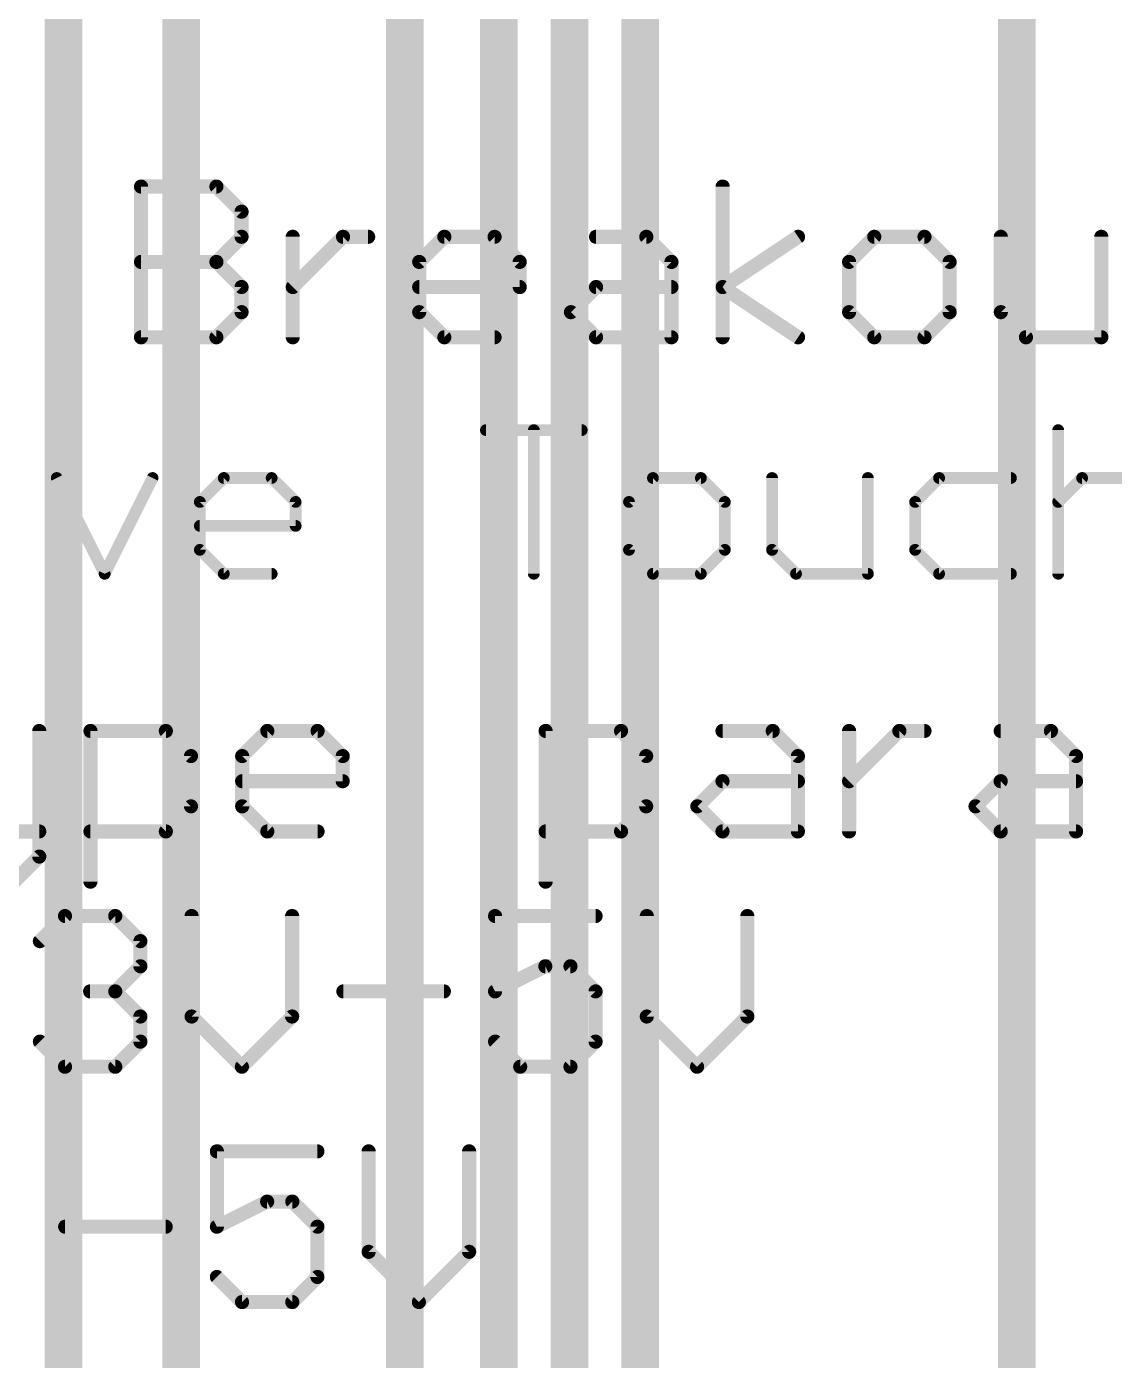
# Model space of a CAD drawing. Extents: x -31.8 to 31.8, y -40.8 to 40.8.
# Drawn here: x -4.33 to 7.4, y 12.15 to 26.54 of the extents above; entities that cross this region are included whole.
import ezdxf

# ---------------------------------------------------------------- set-up
doc = ezdxf.new("R2010")
doc.units = 0
doc.layers.add('1', color=12, linetype='CONTINUOUS')
doc.layers.add('21', color=253, linetype='CONTINUOUS')

msp = doc.modelspace()

# ---------------------------------------------------------------- linework, layer by layer
at = {"layer": '1', "const_width": 0.4064}
for points in [[(6.35, 11.43), (6.35, 38.1)], [(1.524, 3.048), (1.524, 30.988)], [(2.286, 3.81), (2.286, 30.48)], [(0.762, -0.762), (0.762, 29.972)], [(-2.667, 8.8392), (-2.667, 29.337)], [(-0.254, 2.286), (-0.254, 29.21)], [(-3.937, 8.8392), (-3.937, 28.575)]]:
    msp.add_lwpolyline(points, dxfattribs=at)
at = {"layer": '21'}
for points, const_width in [([(-3.1002, 23.1902), (-3.1002, 24.8172)], 0.1524), ([(-3.1002, 24.8172), (-2.2867, 24.8172)], 0.1524), ([(-2.2867, 24.8172), (-2.0155, 24.546)], 0.1524), ([(3.1756, 23.1902), (3.1756, 24.8172)], 0.1524), ([(-2.0155, 24.546), (-2.0155, 24.2749)], 0.1524), ([(-2.0155, 24.2749), (-2.2867, 24.0037)], 0.1524), ([(-1.463, 23.1902), (-1.463, 24.2749)], 0.1524), ([(-1.463, 23.7325), (-0.9207, 24.2749)], 0.1524), ([(-0.9207, 24.2749), (-0.6496, 24.2749)], 0.1524), ([(-0.0988, 24.0037), (0.1724, 24.2749)], 0.1524), ([(0.1724, 24.2749), (0.7147, 24.2749)], 0.1524), ([(0.7147, 24.2749), (0.9859, 24.0037)], 0.1524), ([(1.8096, 24.2749), (2.3519, 24.2749)], 0.1524), ([(2.3519, 24.2749), (2.6231, 24.0037)], 0.1524), ([(3.1756, 23.7325), (3.9891, 24.2749)], 0.1524), ([(4.811, 24.2749), (4.5399, 24.0037)], 0.1524), ([(5.3533, 24.2749), (4.811, 24.2749)], 0.1524), ([(5.6245, 24.0037), (5.3533, 24.2749)], 0.1524), ([(6.177, 24.2749), (6.177, 23.4614)], 0.1524), ([(7.2617, 23.1902), (7.2617, 24.2749)], 0.1524), ([(-3.1002, 24.0037), (-2.2867, 24.0037)], 0.1524), ([(-2.2867, 24.0037), (-2.0155, 23.7325)], 0.1524), ([(-0.0988, 23.4614), (-0.0988, 24.0037)], 0.1524), ([(0.9859, 24.0037), (0.9859, 23.7325)], 0.1524), ([(2.6231, 24.0037), (2.6231, 23.1902)], 0.1524), ([(4.5399, 24.0037), (4.5399, 23.4614)], 0.1524), ([(5.6245, 23.4614), (5.6245, 24.0037)], 0.1524), ([(-2.0155, 23.7325), (-2.0155, 23.4614)], 0.1524), ([(0.9859, 23.7325), (-0.0988, 23.7325)], 0.1524), ([(1.5384, 23.4614), (1.8096, 23.7325)], 0.1524), ([(1.8096, 23.7325), (2.6231, 23.7325)], 0.1524), ([(3.9891, 23.1902), (3.1756, 23.7325)], 0.1524), ([(-2.0155, 23.4614), (-2.2867, 23.1902)], 0.1524), ([(0.1724, 23.1902), (-0.0988, 23.4614)], 0.1524), ([(1.8096, 23.1902), (1.5384, 23.4614)], 0.1524), ([(4.5399, 23.4614), (4.811, 23.1902)], 0.1524), ([(5.3533, 23.1902), (5.6245, 23.4614)], 0.1524), ([(6.177, 23.4614), (6.4482, 23.1902)], 0.1524), ([(-2.2867, 23.1902), (-3.1002, 23.1902)], 0.1524), ([(0.7147, 23.1902), (0.1724, 23.1902)], 0.1524), ([(2.6231, 23.1902), (1.8096, 23.1902)], 0.1524), ([(4.811, 23.1902), (5.3533, 23.1902)], 0.1524), ([(6.4482, 23.1902), (7.2617, 23.1902)], 0.1524), ([(0.6214, 22.1882), (1.6552, 22.1882)], 0.127), ([(1.1383, 20.6375), (1.1383, 22.1882)], 0.127), ([(6.7958, 22.1882), (6.7958, 20.6375)], 0.127), ([(-4.0094, 21.6713), (-3.4925, 20.6375)], 0.127), ([(-3.4925, 20.6375), (-2.9756, 21.6713)], 0.127), ([(-2.4658, 21.4129), (-2.2074, 21.6713)], 0.127), ([(-2.2074, 21.6713), (-1.6905, 21.6713)], 0.127), ([(-1.6905, 21.6713), (-1.432, 21.4129)], 0.127), ([(2.4234, 21.6713), (2.165, 21.4129)], 0.127), ([(2.9404, 21.6713), (2.4234, 21.6713)], 0.127), ([(3.1988, 21.4129), (2.9404, 21.6713)], 0.127), ([(3.7086, 21.6713), (3.7086, 20.896)], 0.127), ([(4.7424, 20.6375), (4.7424, 21.6713)], 0.127), ([(5.5107, 21.6713), (5.2522, 21.4129)], 0.127), ([(6.286, 21.6713), (5.5107, 21.6713)], 0.127), ([(6.7958, 21.4129), (7.0543, 21.6713)], 0.127), ([(7.0543, 21.6713), (7.5712, 21.6713)], 0.127), ([(-2.4658, 20.896), (-2.4658, 21.4129)], 0.127), ([(-1.432, 21.4129), (-1.432, 21.1544)], 0.127), ([(2.165, 21.4129), (2.165, 20.896)], 0.127), ([(3.1988, 20.896), (3.1988, 21.4129)], 0.127), ([(5.2522, 21.4129), (5.2522, 20.896)], 0.127), ([(-1.432, 21.1544), (-2.4658, 21.1544)], 0.127), ([(-2.2074, 20.6375), (-2.4658, 20.896)], 0.127), ([(2.165, 20.896), (2.4234, 20.6375)], 0.127), ([(2.9404, 20.6375), (3.1988, 20.896)], 0.127), ([(3.7086, 20.896), (3.9671, 20.6375)], 0.127), ([(5.2522, 20.896), (5.5107, 20.6375)], 0.127), ([(-1.6905, 20.6375), (-2.2074, 20.6375)], 0.127), ([(2.4234, 20.6375), (2.9404, 20.6375)], 0.127), ([(3.9671, 20.6375), (4.7424, 20.6375)], 0.127), ([(5.5107, 20.6375), (6.286, 20.6375)], 0.127), ([(-4.1984, 18.9409), (-4.1984, 17.585)], 0.1524), ([(-3.6459, 17.3139), (-3.6459, 18.9409)], 0.1524), ([(-3.6459, 18.9409), (-2.8324, 18.9409)], 0.1524), ([(-2.8324, 18.9409), (-2.5613, 18.6697)], 0.1524), ([(-2.0088, 18.6697), (-1.7376, 18.9409)], 0.1524), ([(-1.7376, 18.9409), (-1.1953, 18.9409)], 0.1524), ([(-1.1953, 18.9409), (-0.9241, 18.6697)], 0.1524), ([(1.2655, 17.3139), (1.2655, 18.9409)], 0.1524), ([(1.2655, 18.9409), (2.079, 18.9409)], 0.1524), ([(2.079, 18.9409), (2.3502, 18.6697)], 0.1524), ([(3.1739, 18.9409), (3.7162, 18.9409)], 0.1524), ([(3.7162, 18.9409), (3.9874, 18.6697)], 0.1524), ([(4.5399, 17.8562), (4.5399, 18.9409)], 0.1524), ([(4.5399, 18.3985), (5.0822, 18.9409)], 0.1524), ([(5.0822, 18.9409), (5.3533, 18.9409)], 0.1524), ([(6.1753, 18.9409), (6.7176, 18.9409)], 0.1524), ([(6.7176, 18.9409), (6.9888, 18.6697)], 0.1524), ([(-2.5613, 18.6697), (-2.5613, 18.1274)], 0.1524), ([(-2.0088, 18.1274), (-2.0088, 18.6697)], 0.1524), ([(-0.9241, 18.6697), (-0.9241, 18.3985)], 0.1524), ([(2.3502, 18.6697), (2.3502, 18.1274)], 0.1524), ([(3.9874, 18.6697), (3.9874, 17.8562)], 0.1524), ([(6.9888, 18.6697), (6.9888, 17.8562)], 0.1524), ([(-0.9241, 18.3985), (-2.0088, 18.3985)], 0.1524), ([(2.9027, 18.1274), (3.1739, 18.3985)], 0.1524), ([(3.1739, 18.3985), (3.9874, 18.3985)], 0.1524), ([(5.9042, 18.1274), (6.1753, 18.3985)], 0.1524), ([(6.1753, 18.3985), (6.9888, 18.3985)], 0.1524), ([(-2.5613, 18.1274), (-2.8324, 17.8562)], 0.1524), ([(-1.7376, 17.8562), (-2.0088, 18.1274)], 0.1524), ([(2.3502, 18.1274), (2.079, 17.8562)], 0.1524), ([(3.1739, 17.8562), (2.9027, 18.1274)], 0.1524), ([(6.1753, 17.8562), (5.9042, 18.1274)], 0.1524), ([(-5.0119, 17.8562), (-4.1984, 17.8562)], 0.1524), ([(-2.8324, 17.8562), (-3.6459, 17.8562)], 0.1524), ([(-1.1953, 17.8562), (-1.7376, 17.8562)], 0.1524), ([(2.079, 17.8562), (1.2655, 17.8562)], 0.1524), ([(3.9874, 17.8562), (3.1739, 17.8562)], 0.1524), ([(6.9888, 17.8562), (6.1753, 17.8562)], 0.1524), ([(-4.1984, 17.585), (-4.4696, 17.3139)], 0.1524), ([(-4.1916, 16.672), (-3.9205, 16.9432)], 0.1524), ([(-3.9205, 16.9432), (-3.3782, 16.9432)], 0.1524), ([(-3.3782, 16.9432), (-3.107, 16.672)], 0.1524), ([(-2.5545, 16.9432), (-2.5545, 15.8585)], 0.1524), ([(-1.4698, 15.8585), (-1.4698, 16.9432)], 0.1524), ([(1.8045, 16.9432), (0.7198, 16.9432)], 0.1524), ([(0.7198, 16.9432), (0.7198, 16.1297)], 0.1524), ([(2.357, 16.9432), (2.357, 15.8585)], 0.1524), ([(3.4416, 15.8585), (3.4416, 16.9432)], 0.1524), ([(-3.107, 16.672), (-3.107, 16.4009)], 0.1524), ([(-3.107, 16.4009), (-3.3782, 16.1297)], 0.1524), ([(0.7198, 16.1297), (1.2622, 16.4009)], 0.1524), ([(1.2622, 16.4009), (1.5333, 16.4009)], 0.1524), ([(1.5333, 16.4009), (1.8045, 16.1297)], 0.1524), ([(-3.3782, 16.1297), (-3.6493, 16.1297)], 0.1524), ([(-3.3782, 16.1297), (-3.107, 15.8585)], 0.1524), ([(-0.9173, 16.1297), (0.1673, 16.1297)], 0.1524), ([(1.8045, 16.1297), (1.8045, 15.5874)], 0.1524), ([(-3.107, 15.8585), (-3.107, 15.5874)], 0.1524), ([(-2.5545, 15.8585), (-2.0122, 15.3162)], 0.1524), ([(-2.0122, 15.3162), (-1.4698, 15.8585)], 0.1524), ([(2.357, 15.8585), (2.8993, 15.3162)], 0.1524), ([(2.8993, 15.3162), (3.4416, 15.8585)], 0.1524), ([(-3.9205, 15.3162), (-4.1916, 15.5874)], 0.1524), ([(-3.107, 15.5874), (-3.3782, 15.3162)], 0.1524), ([(0.991, 15.3162), (0.7198, 15.5874)], 0.1524), ([(1.8045, 15.5874), (1.5333, 15.3162)], 0.1524), ([(-3.3782, 15.3162), (-3.9205, 15.3162)], 0.1524), ([(1.5333, 15.3162), (0.991, 15.3162)], 0.1524), ([(-1.197, 14.4032), (-2.2816, 14.4032)], 0.1524), ([(-2.2816, 14.4032), (-2.2816, 13.5897)], 0.1524), ([(-0.6445, 14.4032), (-0.6445, 13.3185)], 0.1524), ([(0.4402, 13.3185), (0.4402, 14.4032)], 0.1524), ([(-2.2816, 13.5897), (-1.7393, 13.8609)], 0.1524), ([(-1.7393, 13.8609), (-1.4681, 13.8609)], 0.1524), ([(-1.4681, 13.8609), (-1.197, 13.5897)], 0.1524), ([(-3.9188, 13.5897), (-2.8341, 13.5897)], 0.1524), ([(-1.197, 13.5897), (-1.197, 13.0474)], 0.1524), ([(-0.6445, 13.3185), (-0.1021, 12.7762)], 0.1524), ([(-0.1021, 12.7762), (0.4402, 13.3185)], 0.1524), ([(-2.0105, 12.7762), (-2.2816, 13.0474)], 0.1524), ([(-1.197, 13.0474), (-1.4681, 12.7762)], 0.1524), ([(-1.4681, 12.7762), (-2.0105, 12.7762)], 0.1524)]:
    msp.add_lwpolyline(points, dxfattribs=dict(at, const_width=const_width))
for points, const_width in [([(-3.0621, 24.8172, 1), (-3.1383, 24.8172)], 0.0762), ([(-3.1002, 24.8553, 1), (-3.1002, 24.7791)], 0.0762), ([(-2.2598, 24.8441, 1), (-2.3137, 24.7902)], 0.0762), ([(-2.2867, 24.7791, 1), (-2.2867, 24.8553)], 0.0762), ([(3.2137, 24.8172, 1), (3.1375, 24.8172)], 0.0762), ([(-1.9774, 24.546, 1), (-2.0536, 24.546)], 0.0762), ([(-2.0425, 24.5191, 1), (-1.9886, 24.573)], 0.0762), ([(-1.9886, 24.2479, 1), (-2.0425, 24.3018)], 0.0762), ([(-1.4249, 24.2749, 1), (-1.5011, 24.2749)], 0.0762), ([(-0.9207, 24.313, 1), (-0.9207, 24.2368)], 0.0762), ([(-0.8938, 24.2479, 1), (-0.9477, 24.3018)], 0.0762), ([(-0.6496, 24.2368, 1), (-0.6496, 24.313)], 0.0762), ([(0.1724, 24.313, 1), (0.1724, 24.2368)], 0.0762), ([(0.1994, 24.2479, 1), (0.1455, 24.3018)], 0.0762), ([(0.7417, 24.3018, 1), (0.6878, 24.2479)], 0.0762), ([(0.7147, 24.2368, 1), (0.7147, 24.313)], 0.0762), ([(1.8096, 24.313, 1), (1.8096, 24.2368)], 0.0762), ([(2.3788, 24.3018, 1), (2.325, 24.2479)], 0.0762), ([(2.3519, 24.2368, 1), (2.3519, 24.313)], 0.0762), ([(4.0102, 24.2432, 1), (3.9679, 24.3066)], 0.0762), ([(4.811, 24.313, 1), (4.811, 24.2368)], 0.0762), ([(4.838, 24.2479, 1), (4.7841, 24.3018)], 0.0762), ([(5.3803, 24.3018, 1), (5.3264, 24.2479)], 0.0762), ([(5.3533, 24.2368, 1), (5.3533, 24.313)], 0.0762), ([(6.2151, 24.2749, 1), (6.1389, 24.2749)], 0.0762), ([(7.2998, 24.2749, 1), (7.2236, 24.2749)], 0.0762), ([(-2.0536, 24.2749, 1), (-1.9774, 24.2749)], 0.0762), ([(-3.1002, 24.0418, 1), (-3.1002, 23.9656)], 0.0762), ([(-2.2598, 24.0306, 1), (-2.3137, 23.9768)], 0.0762), ([(-2.3137, 24.0306, 1), (-2.2598, 23.9768)], 0.0762), ([(-2.2867, 23.9656, 1), (-2.2867, 24.0418)], 0.0762), ([(-0.0607, 24.0037, 1), (-0.1369, 24.0037)], 0.0762), ([(-0.1257, 24.0306, 1), (-0.0718, 23.9768)], 0.0762), ([(1.024, 24.0037, 1), (0.9478, 24.0037)], 0.0762), ([(0.959, 23.9768, 1), (1.0128, 24.0306)], 0.0762), ([(2.6612, 24.0037, 1), (2.585, 24.0037)], 0.0762), ([(2.5961, 23.9768, 1), (2.65, 24.0306)], 0.0762), ([(4.578, 24.0037, 1), (4.5018, 24.0037)], 0.0762), ([(4.5129, 24.0306, 1), (4.5668, 23.9768)], 0.0762), ([(5.6626, 24.0037, 1), (5.5864, 24.0037)], 0.0762), ([(5.5976, 23.9768, 1), (5.6515, 24.0306)], 0.0762), ([(-1.9774, 23.7325, 1), (-2.0536, 23.7325)], 0.0762), ([(-2.0425, 23.7056, 1), (-1.9886, 23.7595)], 0.0762), ([(-1.49, 23.7595, 1), (-1.4361, 23.7056)], 0.0762), ([(-0.0988, 23.7706, 1), (-0.0988, 23.6944)], 0.0762), ([(0.9478, 23.7325, 1), (1.024, 23.7325)], 0.0762), ([(0.9859, 23.6944, 1), (0.9859, 23.7706)], 0.0762), ([(1.8096, 23.7706, 1), (1.8096, 23.6944)], 0.0762), ([(1.8365, 23.7056, 1), (1.7826, 23.7595)], 0.0762), ([(2.6231, 23.6944, 1), (2.6231, 23.7706)], 0.0762), ([(3.1967, 23.7642, 1), (3.1544, 23.7008)], 0.0762), ([(3.1544, 23.7642, 1), (3.1967, 23.7008)], 0.0762), ([(-2.0536, 23.4614, 1), (-1.9774, 23.4614)], 0.0762), ([(-1.9886, 23.4344, 1), (-2.0425, 23.4883)], 0.0762), ([(-0.0718, 23.4883, 1), (-0.1257, 23.4344)], 0.0762), ([(-0.1369, 23.4614, 1), (-0.0607, 23.4614)], 0.0762), ([(1.5653, 23.4883, 1), (1.5115, 23.4344)], 0.0762), ([(1.5115, 23.4883, 1), (1.5653, 23.4344)], 0.0762), ([(4.5668, 23.4883, 1), (4.5129, 23.4344)], 0.0762), ([(4.5018, 23.4614, 1), (4.578, 23.4614)], 0.0762), ([(5.5864, 23.4614, 1), (5.6626, 23.4614)], 0.0762), ([(5.6515, 23.4344, 1), (5.5976, 23.4883)], 0.0762), ([(6.204, 23.4883, 1), (6.1501, 23.4344)], 0.0762), ([(6.1389, 23.4614, 1), (6.2151, 23.4614)], 0.0762), ([(-3.1002, 23.2283, 1), (-3.1002, 23.1521)], 0.0762), ([(-3.1383, 23.1902, 1), (-3.0621, 23.1902)], 0.0762), ([(-2.3137, 23.2171, 1), (-2.2598, 23.1633)], 0.0762), ([(-2.2867, 23.1521, 1), (-2.2867, 23.2283)], 0.0762), ([(-1.5011, 23.1902, 1), (-1.4249, 23.1902)], 0.0762), ([(0.1724, 23.2283, 1), (0.1724, 23.1521)], 0.0762), ([(0.1455, 23.1633, 1), (0.1994, 23.2171)], 0.0762), ([(0.7147, 23.1521, 1), (0.7147, 23.2283)], 0.0762), ([(1.8096, 23.2283, 1), (1.8096, 23.1521)], 0.0762), ([(1.7826, 23.1633, 1), (1.8365, 23.2171)], 0.0762), ([(2.585, 23.1902, 1), (2.6612, 23.1902)], 0.0762), ([(2.6231, 23.1521, 1), (2.6231, 23.2283)], 0.0762), ([(3.1375, 23.1902, 1), (3.2137, 23.1902)], 0.0762), ([(3.9679, 23.1585, 1), (4.0102, 23.2219)], 0.0762), ([(4.811, 23.2283, 1), (4.811, 23.1521)], 0.0762), ([(4.7841, 23.1633, 1), (4.838, 23.2171)], 0.0762), ([(5.3264, 23.2171, 1), (5.3803, 23.1633)], 0.0762), ([(5.3533, 23.1521, 1), (5.3533, 23.2283)], 0.0762), ([(6.4482, 23.2283, 1), (6.4482, 23.1521)], 0.0762), ([(6.4212, 23.1633, 1), (6.4751, 23.2171)], 0.0762), ([(7.2236, 23.1902, 1), (7.2998, 23.1902)], 0.0762), ([(7.2617, 23.1521, 1), (7.2617, 23.2283)], 0.0762), ([(0.6214, 22.22, 1), (0.6214, 22.1565)], 0.0635), ([(1.17, 22.1882, 1), (1.1065, 22.1882)], 0.0635), ([(1.6552, 22.1565, 1), (1.6552, 22.22)], 0.0635), ([(6.8276, 22.1882, 1), (6.7641, 22.1882)], 0.0635), ([(-3.981, 21.6855, 1), (-4.0378, 21.6571)], 0.0635), ([(-2.9472, 21.6571, 1), (-3.004, 21.6855)], 0.0635), ([(-2.2074, 21.7031, 1), (-2.2074, 21.6396)], 0.0635), ([(-2.1849, 21.6489, 1), (-2.2298, 21.6938)], 0.0635), ([(-1.668, 21.6938, 1), (-1.7129, 21.6489)], 0.0635), ([(-1.6905, 21.6396, 1), (-1.6905, 21.7031)], 0.0635), ([(2.4234, 21.7031, 1), (2.4234, 21.6396)], 0.0635), ([(2.4459, 21.6489, 1), (2.401, 21.6938)], 0.0635), ([(2.9628, 21.6938, 1), (2.9179, 21.6489)], 0.0635), ([(2.9404, 21.6396, 1), (2.9404, 21.7031)], 0.0635), ([(3.7404, 21.6713, 1), (3.6768, 21.6713)], 0.0635), ([(4.7742, 21.6713, 1), (4.7107, 21.6713)], 0.0635), ([(5.5107, 21.7031, 1), (5.5107, 21.6396)], 0.0635), ([(5.5331, 21.6489, 1), (5.4882, 21.6938)], 0.0635), ([(6.286, 21.6396, 1), (6.286, 21.7031)], 0.0635), ([(7.0543, 21.7031, 1), (7.0543, 21.6396)], 0.0635), ([(7.0767, 21.6489, 1), (7.0318, 21.6938)], 0.0635), ([(-2.4341, 21.4129, 1), (-2.4976, 21.4129)], 0.0635), ([(-2.4883, 21.4353, 1), (-2.4434, 21.3904)], 0.0635), ([(-1.4003, 21.4129, 1), (-1.4638, 21.4129)], 0.0635), ([(-1.4545, 21.3904, 1), (-1.4096, 21.4353)], 0.0635), ([(2.1967, 21.4129, 1), (2.1332, 21.4129)], 0.0635), ([(2.1425, 21.4353, 1), (2.1874, 21.3904)], 0.0635), ([(3.2306, 21.4129, 1), (3.1671, 21.4129)], 0.0635), ([(3.1764, 21.3904, 1), (3.2213, 21.4353)], 0.0635), ([(5.284, 21.4129, 1), (5.2205, 21.4129)], 0.0635), ([(5.2298, 21.4353, 1), (5.2747, 21.3904)], 0.0635), ([(6.7734, 21.4353, 1), (6.8183, 21.3904)], 0.0635), ([(-2.4658, 21.1862, 1), (-2.4658, 21.1227)], 0.0635), ([(-1.4638, 21.1544, 1), (-1.4003, 21.1544)], 0.0635), ([(-1.432, 21.1227, 1), (-1.432, 21.1862)], 0.0635), ([(-2.4434, 20.9184, 1), (-2.4883, 20.8735)], 0.0635), ([(-2.4976, 20.896, 1), (-2.4341, 20.896)], 0.0635), ([(2.1874, 20.9184, 1), (2.1425, 20.8735)], 0.0635), ([(2.1332, 20.896, 1), (2.1967, 20.896)], 0.0635), ([(3.1671, 20.896, 1), (3.2306, 20.896)], 0.0635), ([(3.2213, 20.8735, 1), (3.1764, 20.9184)], 0.0635), ([(3.6768, 20.896, 1), (3.7404, 20.896)], 0.0635), ([(3.7311, 20.9184, 1), (3.6861, 20.8735)], 0.0635), ([(5.2747, 20.9184, 1), (5.2298, 20.8735)], 0.0635), ([(5.2205, 20.896, 1), (5.284, 20.896)], 0.0635), ([(-3.5209, 20.6517, 1), (-3.4641, 20.6233)], 0.0635), ([(-3.5209, 20.6233, 1), (-3.4641, 20.6517)], 0.0635), ([(-2.2074, 20.6692, 1), (-2.2074, 20.6058)], 0.0635), ([(-2.2298, 20.615, 1), (-2.1849, 20.66)], 0.0635), ([(-1.6905, 20.6058, 1), (-1.6905, 20.6692)], 0.0635), ([(1.1065, 20.6375, 1), (1.17, 20.6375)], 0.0635), ([(2.4234, 20.6692, 1), (2.4234, 20.6058)], 0.0635), ([(2.401, 20.615, 1), (2.4459, 20.66)], 0.0635), ([(2.9179, 20.66, 1), (2.9628, 20.615)], 0.0635), ([(2.9404, 20.6058, 1), (2.9404, 20.6692)], 0.0635), ([(3.9671, 20.6692, 1), (3.9671, 20.6058)], 0.0635), ([(3.9446, 20.615, 1), (3.9895, 20.66)], 0.0635), ([(4.7107, 20.6375, 1), (4.7742, 20.6375)], 0.0635), ([(4.7424, 20.6058, 1), (4.7424, 20.6692)], 0.0635), ([(5.5107, 20.6692, 1), (5.5107, 20.6058)], 0.0635), ([(5.4882, 20.615, 1), (5.5331, 20.66)], 0.0635), ([(6.286, 20.6058, 1), (6.286, 20.6692)], 0.0635), ([(6.7641, 20.6375, 1), (6.8276, 20.6375)], 0.0635), ([(-4.1603, 18.9409, 1), (-4.2365, 18.9409)], 0.0762), ([(-3.6078, 18.9409, 1), (-3.684, 18.9409)], 0.0762), ([(-3.6459, 18.979, 1), (-3.6459, 18.9028)], 0.0762), ([(-2.8055, 18.9678, 1), (-2.8594, 18.9139)], 0.0762), ([(-2.8324, 18.9028, 1), (-2.8324, 18.979)], 0.0762), ([(-1.7376, 18.979, 1), (-1.7376, 18.9028)], 0.0762), ([(-1.7107, 18.9139, 1), (-1.7645, 18.9678)], 0.0762), ([(-1.1683, 18.9678, 1), (-1.2222, 18.9139)], 0.0762), ([(-1.1953, 18.9028, 1), (-1.1953, 18.979)], 0.0762), ([(1.3036, 18.9409, 1), (1.2274, 18.9409)], 0.0762), ([(1.2655, 18.979, 1), (1.2655, 18.9028)], 0.0762), ([(2.106, 18.9678, 1), (2.0521, 18.9139)], 0.0762), ([(2.079, 18.9028, 1), (2.079, 18.979)], 0.0762), ([(3.1739, 18.979, 1), (3.1739, 18.9028)], 0.0762), ([(3.7431, 18.9678, 1), (3.6893, 18.9139)], 0.0762), ([(3.7162, 18.9028, 1), (3.7162, 18.979)], 0.0762), ([(4.578, 18.9409, 1), (4.5018, 18.9409)], 0.0762), ([(5.0822, 18.979, 1), (5.0822, 18.9028)], 0.0762), ([(5.1091, 18.9139, 1), (5.0552, 18.9678)], 0.0762), ([(5.3533, 18.9028, 1), (5.3533, 18.979)], 0.0762), ([(6.1753, 18.979, 1), (6.1753, 18.9028)], 0.0762), ([(6.7446, 18.9678, 1), (6.6907, 18.9139)], 0.0762), ([(6.7176, 18.9028, 1), (6.7176, 18.979)], 0.0762), ([(-2.5232, 18.6697, 1), (-2.5994, 18.6697)], 0.0762), ([(-2.5882, 18.6428, 1), (-2.5343, 18.6966)], 0.0762), ([(-1.9707, 18.6697, 1), (-2.0469, 18.6697)], 0.0762), ([(-2.0357, 18.6966, 1), (-1.9818, 18.6428)], 0.0762), ([(-0.886, 18.6697, 1), (-0.9622, 18.6697)], 0.0762), ([(-0.9511, 18.6428, 1), (-0.8972, 18.6966)], 0.0762), ([(2.3883, 18.6697, 1), (2.3121, 18.6697)], 0.0762), ([(2.3233, 18.6428, 1), (2.3771, 18.6966)], 0.0762), ([(4.0255, 18.6697, 1), (3.9493, 18.6697)], 0.0762), ([(3.9604, 18.6428, 1), (4.0143, 18.6966)], 0.0762), ([(7.0269, 18.6697, 1), (6.9507, 18.6697)], 0.0762), ([(6.9619, 18.6428, 1), (7.0158, 18.6966)], 0.0762), ([(-2.0088, 18.4366, 1), (-2.0088, 18.3604)], 0.0762), ([(-0.9622, 18.3985, 1), (-0.886, 18.3985)], 0.0762), ([(-0.9241, 18.3604, 1), (-0.9241, 18.4366)], 0.0762), ([(3.1739, 18.4366, 1), (3.1739, 18.3604)], 0.0762), ([(3.2008, 18.3716, 1), (3.1469, 18.4255)], 0.0762), ([(3.9874, 18.3604, 1), (3.9874, 18.4366)], 0.0762), ([(4.5129, 18.4255, 1), (4.5668, 18.3716)], 0.0762), ([(6.1753, 18.4366, 1), (6.1753, 18.3604)], 0.0762), ([(6.2023, 18.3716, 1), (6.1484, 18.4255)], 0.0762), ([(6.9888, 18.3604, 1), (6.9888, 18.4366)], 0.0762), ([(-2.5994, 18.1274, 1), (-2.5232, 18.1274)], 0.0762), ([(-2.5343, 18.1004, 1), (-2.5882, 18.1543)], 0.0762), ([(-1.9818, 18.1543, 1), (-2.0357, 18.1004)], 0.0762), ([(-2.0469, 18.1274, 1), (-1.9707, 18.1274)], 0.0762), ([(2.3121, 18.1274, 1), (2.3883, 18.1274)], 0.0762), ([(2.3771, 18.1004, 1), (2.3233, 18.1543)], 0.0762), ([(2.9296, 18.1543, 1), (2.8758, 18.1004)], 0.0762), ([(2.8758, 18.1543, 1), (2.9296, 18.1004)], 0.0762), ([(5.9311, 18.1543, 1), (5.8772, 18.1004)], 0.0762), ([(5.8772, 18.1543, 1), (5.9311, 18.1004)], 0.0762), ([(-4.1984, 17.8181, 1), (-4.1984, 17.8943)], 0.0762), ([(-3.6459, 17.8943, 1), (-3.6459, 17.8181)], 0.0762), ([(-2.8594, 17.8831, 1), (-2.8055, 17.8293)], 0.0762), ([(-2.8324, 17.8181, 1), (-2.8324, 17.8943)], 0.0762), ([(-1.7376, 17.8943, 1), (-1.7376, 17.8181)], 0.0762), ([(-1.7645, 17.8293, 1), (-1.7107, 17.8831)], 0.0762), ([(-1.1953, 17.8181, 1), (-1.1953, 17.8943)], 0.0762), ([(1.2655, 17.8943, 1), (1.2655, 17.8181)], 0.0762), ([(2.0521, 17.8831, 1), (2.106, 17.8293)], 0.0762), ([(2.079, 17.8181, 1), (2.079, 17.8943)], 0.0762), ([(3.1739, 17.8943, 1), (3.1739, 17.8181)], 0.0762), ([(3.1469, 17.8293, 1), (3.2008, 17.8831)], 0.0762), ([(3.9493, 17.8562, 1), (4.0255, 17.8562)], 0.0762), ([(3.9874, 17.8181, 1), (3.9874, 17.8943)], 0.0762), ([(4.5018, 17.8562, 1), (4.578, 17.8562)], 0.0762), ([(6.1753, 17.8943, 1), (6.1753, 17.8181)], 0.0762), ([(6.1484, 17.8293, 1), (6.2023, 17.8831)], 0.0762), ([(6.9507, 17.8562, 1), (7.0269, 17.8562)], 0.0762), ([(6.9888, 17.8181, 1), (6.9888, 17.8943)], 0.0762), ([(-4.2365, 17.585, 1), (-4.1603, 17.585)], 0.0762), ([(-4.1715, 17.5581, 1), (-4.2254, 17.612)], 0.0762), ([(-3.684, 17.3139, 1), (-3.6078, 17.3139)], 0.0762), ([(1.2274, 17.3139, 1), (1.3036, 17.3139)], 0.0762), ([(-3.9205, 16.9813, 1), (-3.9205, 16.9051)], 0.0762), ([(-3.8935, 16.9162, 1), (-3.9474, 16.9701)], 0.0762), ([(-3.3512, 16.9701, 1), (-3.4051, 16.9162)], 0.0762), ([(-3.3782, 16.9051, 1), (-3.3782, 16.9813)], 0.0762), ([(-2.5164, 16.9432, 1), (-2.5926, 16.9432)], 0.0762), ([(-1.4317, 16.9432, 1), (-1.5079, 16.9432)], 0.0762), ([(0.7198, 16.9813, 1), (0.7198, 16.9051)], 0.0762), ([(0.7579, 16.9432, 1), (0.6817, 16.9432)], 0.0762), ([(1.8045, 16.9051, 1), (1.8045, 16.9813)], 0.0762), ([(2.3951, 16.9432, 1), (2.3189, 16.9432)], 0.0762), ([(3.4797, 16.9432, 1), (3.4035, 16.9432)], 0.0762), ([(-4.2186, 16.699, 1), (-4.1647, 16.6451)], 0.0762), ([(-3.0689, 16.672, 1), (-3.1451, 16.672)], 0.0762), ([(-3.1339, 16.6451, 1), (-3.08, 16.699)], 0.0762), ([(-3.1451, 16.4009, 1), (-3.0689, 16.4009)], 0.0762), ([(-3.08, 16.3739, 1), (-3.1339, 16.4278)], 0.0762), ([(1.2622, 16.439, 1), (1.2622, 16.3628)], 0.0762), ([(1.2792, 16.3668, 1), (1.2451, 16.4349)], 0.0762), ([(1.5603, 16.4278, 1), (1.5064, 16.3739)], 0.0762), ([(1.5333, 16.3628, 1), (1.5333, 16.439)], 0.0762), ([(-3.6493, 16.1678, 1), (-3.6493, 16.0916)], 0.0762), ([(-3.3512, 16.1566, 1), (-3.4051, 16.1028)], 0.0762), ([(-3.4051, 16.1566, 1), (-3.3512, 16.1028)], 0.0762), ([(-3.3782, 16.0916, 1), (-3.3782, 16.1678)], 0.0762), ([(-0.9173, 16.1678, 1), (-0.9173, 16.0916)], 0.0762), ([(0.1673, 16.0916, 1), (0.1673, 16.1678)], 0.0762), ([(0.7028, 16.1638, 1), (0.7369, 16.0956)], 0.0762), ([(0.6817, 16.1297, 1), (0.7579, 16.1297)], 0.0762), ([(1.8426, 16.1297, 1), (1.7664, 16.1297)], 0.0762), ([(1.7775, 16.1028, 1), (1.8314, 16.1566)], 0.0762), ([(-3.0689, 15.8585, 1), (-3.1451, 15.8585)], 0.0762), ([(-3.1339, 15.8316, 1), (-3.08, 15.8855)], 0.0762), ([(-2.5275, 15.8855, 1), (-2.5814, 15.8316)], 0.0762), ([(-2.5926, 15.8585, 1), (-2.5164, 15.8585)], 0.0762), ([(-1.5079, 15.8585, 1), (-1.4317, 15.8585)], 0.0762), ([(-1.4429, 15.8316, 1), (-1.4968, 15.8855)], 0.0762), ([(2.3839, 15.8855, 1), (2.33, 15.8316)], 0.0762), ([(2.3189, 15.8585, 1), (2.3951, 15.8585)], 0.0762), ([(3.4035, 15.8585, 1), (3.4797, 15.8585)], 0.0762), ([(3.4686, 15.8316, 1), (3.4147, 15.8855)], 0.0762), ([(-4.1647, 15.6143, 1), (-4.2186, 15.5604)], 0.0762), ([(-3.1451, 15.5874, 1), (-3.0689, 15.5874)], 0.0762), ([(-3.08, 15.5604, 1), (-3.1339, 15.6143)], 0.0762), ([(0.7468, 15.6143, 1), (0.6929, 15.5604)], 0.0762), ([(1.7664, 15.5874, 1), (1.8426, 15.5874)], 0.0762), ([(1.8314, 15.5604, 1), (1.7775, 15.6143)], 0.0762), ([(-3.9205, 15.3543, 1), (-3.9205, 15.2781)], 0.0762), ([(-3.9474, 15.2893, 1), (-3.8935, 15.3431)], 0.0762), ([(-3.4051, 15.3431, 1), (-3.3512, 15.2893)], 0.0762), ([(-3.3782, 15.2781, 1), (-3.3782, 15.3543)], 0.0762), ([(-2.0391, 15.3431, 1), (-1.9852, 15.2893)], 0.0762), ([(-2.0391, 15.2893, 1), (-1.9852, 15.3431)], 0.0762), ([(0.991, 15.3543, 1), (0.991, 15.2781)], 0.0762), ([(0.964, 15.2893, 1), (1.0179, 15.3431)], 0.0762), ([(1.5064, 15.3431, 1), (1.5603, 15.2893)], 0.0762), ([(1.5333, 15.2781, 1), (1.5333, 15.3543)], 0.0762), ([(2.8724, 15.3431, 1), (2.9263, 15.2893)], 0.0762), ([(2.8724, 15.2893, 1), (2.9263, 15.3431)], 0.0762), ([(-2.2816, 14.4413, 1), (-2.2816, 14.3651)], 0.0762), ([(-2.2435, 14.4032, 1), (-2.3197, 14.4032)], 0.0762), ([(-1.197, 14.3651, 1), (-1.197, 14.4413)], 0.0762), ([(-0.6064, 14.4032, 1), (-0.6826, 14.4032)], 0.0762), ([(0.4783, 14.4032, 1), (0.4021, 14.4032)], 0.0762), ([(-1.7393, 13.899, 1), (-1.7393, 13.8228)], 0.0762), ([(-1.7223, 13.8268, 1), (-1.7563, 13.8949)], 0.0762), ([(-1.4412, 13.8878, 1), (-1.4951, 13.8339)], 0.0762), ([(-1.4681, 13.8228, 1), (-1.4681, 13.899)], 0.0762), ([(-3.9188, 13.6278, 1), (-3.9188, 13.5516)], 0.0762), ([(-2.8341, 13.5516, 1), (-2.8341, 13.6278)], 0.0762), ([(-2.2987, 13.6238, 1), (-2.2646, 13.5556)], 0.0762), ([(-2.3197, 13.5897, 1), (-2.2435, 13.5897)], 0.0762), ([(-1.1589, 13.5897, 1), (-1.2351, 13.5897)], 0.0762), ([(-1.2239, 13.5628, 1), (-1.17, 13.6166)], 0.0762), ([(-0.6175, 13.3455, 1), (-0.6714, 13.2916)], 0.0762), ([(0.4671, 13.2916, 1), (0.4132, 13.3455)], 0.0762), ([(-0.6826, 13.3185, 1), (-0.6064, 13.3185)], 0.0762), ([(0.4021, 13.3185, 1), (0.4783, 13.3185)], 0.0762), ([(-2.2547, 13.0743, 1), (-2.3086, 13.0204)], 0.0762), ([(-1.17, 13.0204, 1), (-1.2239, 13.0743)], 0.0762), ([(-1.2351, 13.0474, 1), (-1.1589, 13.0474)], 0.0762), ([(-2.0105, 12.8143, 1), (-2.0105, 12.7381)], 0.0762), ([(-2.0374, 12.7493, 1), (-1.9835, 12.8031)], 0.0762), ([(-1.4951, 12.8031, 1), (-1.4412, 12.7493)], 0.0762), ([(-1.4681, 12.7381, 1), (-1.4681, 12.8143)], 0.0762), ([(-0.1291, 12.8031, 1), (-0.0752, 12.7493)], 0.0762), ([(-0.1291, 12.7493, 1), (-0.0752, 12.8031)], 0.0762)]:
    msp.add_lwpolyline(points, format="xyb", dxfattribs=dict(at, const_width=const_width))

doc.saveas('drawing.dxf')
